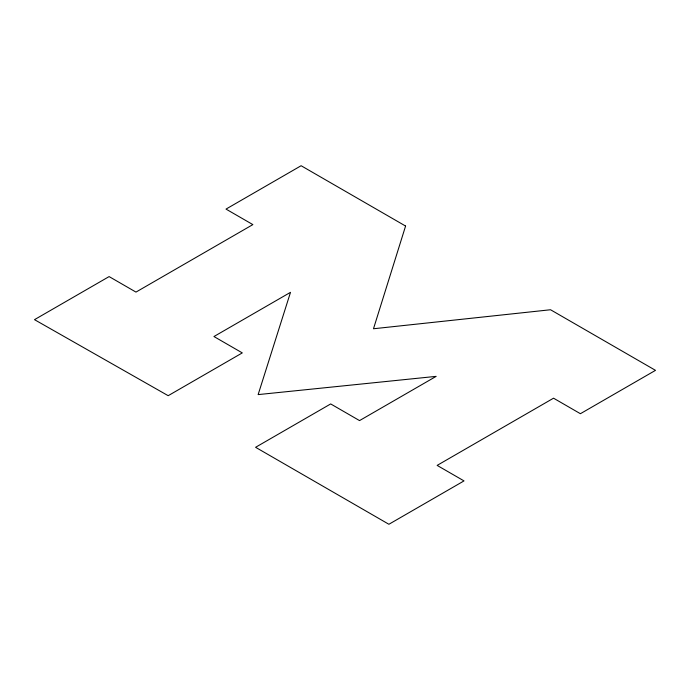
<?xml version="1.0" encoding="UTF-8"?>
<svg xmlns="http://www.w3.org/2000/svg" width="690" height="690" viewBox="0 0 690 690"><rect width="100%" height="100%" fill="white"/><g stroke="black" fill="none" stroke-linecap="round" stroke-linejoin="round"><path stroke-width="1.03" d="M405.582 226.044L373.488 328.759L550.542 309.75L655.5 370.349L580.402 413.707L553.544 398.19L437.141 465.396L464.008 480.904L388.893 524.271L255.585 447.301L330.691 403.935L359.542 420.598L436.149 376.369L258.138 394.602L290.507 292.327L213.943 336.53L242.294 352.901L168.179 395.689L34.5 319.66L109.115 276.587L135.973 292.094L252.868 224.604L226.01 209.096L301.116 165.729L405.582 226.044"/></g></svg>
